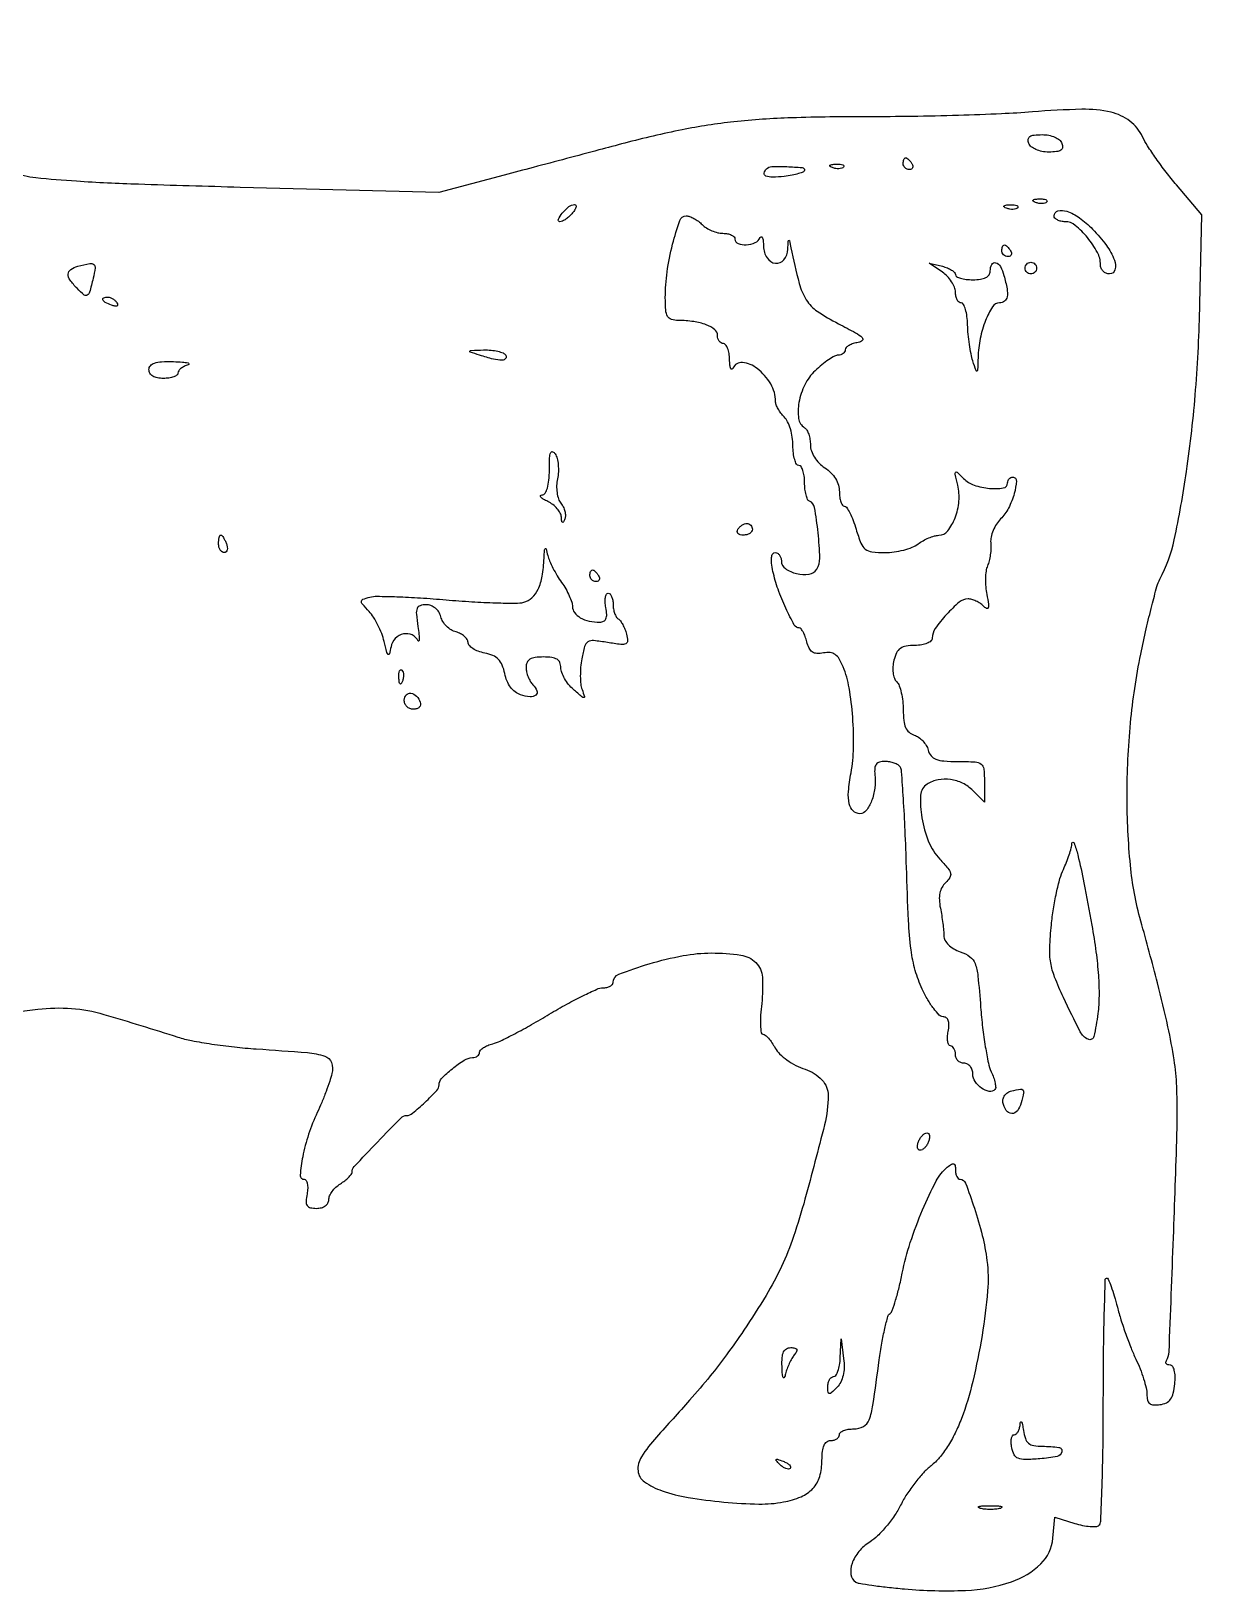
# Model space of a CAD drawing. Extents: x 0 to 414, y 0 to 269.
# Drawn here: x 212.7 to 414.5, y 0.1 to 268.8 of the extents above; entities that cross this region are included whole.
import ezdxf

# ---------------------------------------------------------------- set-up
doc = ezdxf.new("R2010")
doc.units = 0

msp = doc.modelspace()

# ---------------------------------------------------------------- linework, layer by layer
for points in [[(199.25, 98.367599, -0.004297), (213.86366, 100.300064, -0.049203), (219.661926, 100.442456, -0.053369), (225.230299, 99.426826, -0.005513), (238, 95.503675, 0.030053), (240.334033, 94.910167, 0.009932), (243.821875, 94.314847, 0.00985), (247.724258, 93.806671, 0.011023), (251.5, 93.4745, -0.003866), (260.315281, 92.825969, -0.05886), (263.310798, 92.222631, -0.233703), (264.445181, 91.110473, -0.144487), (264.538814, 89.206481, -0.022059), (264.157728, 87.890932, -0.008759), (263.524133, 86.120029, -0.008649), (262.772617, 84.229724, -0.010744), (262.005994, 82.5, 0.030082), (260.517089, 78.756324, 0.031179), (259.508888, 74.905217, 0.028876), (259.074531, 71.730538, 0.437319), (259.750037, 71, -0.262552), (260.08535, 70.81089, -0.087322), (260.296565, 70.265625, -0.060194), (260.35735, 69.457965, -0.035956), (260.244751, 68.5, 0.033077), (260.084128, 67.198068, 0.160567), (260.274161, 66.48884, 0.196814), (260.820066, 66.113821, 0.053367), (261.883423, 66, 0.06489), (262.713714, 66.10821, 0.088901), (263.395233, 66.426172, 0.106124), (263.840522, 66.908515, 0.134304), (264, 67.491526, -0.107418), (264.143819, 68.153239, -0.050645), (264.5875, 68.911816, -0.046919), (265.234913, 69.643741, -0.048682), (266, 70.232073, 0.024062), (266.765751, 70.763133, 0.030857), (267.4125, 71.326008, 0.031897), (267.876851, 71.845763, 0.167898), (268, 72.202163, -0.189967), (268.395172, 73.204732, -0.003482), (272.390046, 77.42571, -0.003355), (276.452544, 81.602249, -0.200766), (277.403198, 82, 0.175783), (278.433053, 82.373605, 0.014831), (280.580224, 84.278501, 0.014278), (282.617208, 86.309357, 0.191892), (283, 87.270043, -0.195684), (283.45149, 88.379489, -0.028237), (285.291339, 90.064061, -0.030535), (287.340331, 91.538827, -0.134859), (288.75, 91.966731, 0.069302), (289.227747, 92.046278, 0.0836), (289.632812, 92.252132, 0.097097), (289.903948, 92.54895, 0.137513), (290, 92.891592, -0.195444), (290.155408, 93.273981, -0.055572), (290.660937, 93.689279, -0.046987), (291.388641, 94.070709, -0.035006), (292.25, 94.355099, 0.050774), (293.540117, 94.826575, 0.00736), (296.042188, 96.086712, 0.008274), (298.963551, 97.6744, 0.006999), (302, 99.446838, -0.009373), (305.000118, 101.179025, -0.012227), (307.810938, 102.64386, -0.009888), (310.19515, 103.755221, -0.102075), (311.25, 103.983331, 0.051023), (311.919602, 104.05829, 0.07052), (312.485937, 104.267748, 0.090111), (312.86691, 104.572556, 0.181006), (313, 104.928151, -0.311434), (313.981186, 106.350638, -0.018167), (319.24219, 108.133957, -0.026283), (325.05357, 109.543359, -0.046377), (329.966084, 110, -0.035681), (335.000677, 109.640262, -0.162766), (337.587919, 108.341081, -0.180839), (338.719884, 105.839415, -0.046058), (338.606954, 101.312882, 0.014667), (338.427916, 99.275762, 0.024715), (338.412632, 97.560659, 0.022335), (338.523479, 96.262328, 0.376678), (338.822285, 96, -0.177708), (339.226919, 95.851497, -0.035163), (339.788475, 95.302832, -0.033267), (340.384359, 94.535366, -0.02558), (340.932212, 93.626663, 0.078598), (341.699713, 92.61343, 0.037399), (342.963929, 91.568131, 0.035482), (344.497173, 90.638198, 0.038891), (346.101192, 89.966604, -0.124255), (348.98973, 88.13133, -0.192047), (350.0674, 85.417936, -0.061524), (349.442039, 80.413098, -0.004992), (346.069579, 67.590489, -0.015088), (344.088753, 61.126178, -0.027237), (342.0247, 55.987943, -0.026439), (339.370858, 51.004118, -0.013315), (335.532602, 45, -0.009071), (332.529758, 40.736052, -0.013432), (329.731786, 37.120232, -0.00995), (326.186944, 32.956889, -0.002766), (320.465674, 26.573611, 0.040727), (317.879301, 23.205679, 0.170986), (317.294649, 20.761398, 0.218393), (318.416615, 18.863737, 0.068793), (321.429121, 17.3356, 0.041606), (325.95715, 16.184664, 0.018453), (332.075741, 15.391929, 0.018174), (338.132085, 15.054861, 0.051219), (342.352689, 15.406386, 0.052923), (345.398944, 16.319386, 0.106885), (347.442851, 17.747613, 0.116735), (348.604828, 19.798325, 0.070893), (349, 22.571429, -0.026452), (349.082779, 24.135028, -0.076807), (349.359375, 25.178571, -0.129181), (349.83311, 25.77733, -0.162536), (350.5, 26, 0.064853), (351.073457, 26.074694, 0.082425), (351.559375, 26.29375, 0.098894), (351.884432, 26.618646, 0.148195), (352, 27, -0.225263), (352.181723, 27.382889, -0.075489), (352.728778, 27.70625, -0.057437), (353.530905, 27.926867, -0.038433), (354.480948, 28, 0.123903), (356.14468, 28.418712, 0.182877), (357.12241, 29.542658, 0.051837), (357.78036, 32.112951, 0.003221), (358.882961, 39.904572, -0.009411), (359.326971, 42.784754, -0.013614), (359.836035, 45.308958, -0.009218), (360.350219, 47.368438, -0.174815), (360.724322, 47.904572, 0.155563), (361.112939, 48.419275, 0.010488), (361.694, 50.18993, 0.014264), (362.292548, 52.373126, 0.010166), (362.84276, 54.84838, -0.029508), (364.225906, 60.102784, -0.021439), (366.352202, 65.764335, -0.019523), (368.693497, 70.722354, -0.099792), (370.597348, 73.080792, -0.026431), (371.324703, 73.622198, -0.229628), (371.713242, 73.675208, -0.28376), (371.941578, 73.405203, -0.037266), (372, 72.622445, 0.047489), (372.05911, 72.001499, 0.067477), (372.235721, 71.476593, 0.08764), (372.495982, 71.122732, 0.19279), (372.802456, 71, -0.311168), (373.734614, 70.357693, -0.011159), (375.265961, 66.053243, -0.019763), (376.628257, 61.314944, -0.027943), (377.433803, 57, -0.054453), (377.537767, 51.774186, -0.017814), (376.579365, 44.117894, -0.018277), (374.997731, 36.181214, -0.031944), (373.035622, 29.772975, -0.024814), (371.936953, 27.249339, -0.027834), (370.63032, 24.945286, -0.030216), (369.219972, 23.018845, -0.053647), (367.810906, 21.649115, 0.041083), (366.48006, 20.418787, 0.020714), (365.004562, 18.670859, 0.020421), (363.620334, 16.727085, 0.028492), (362.55805, 14.87614, -0.033253), (361.489175, 13.054082, -0.024949), (360.087221, 11.197991, -0.025451), (358.585023, 9.577973, -0.05151), (357.222412, 8.5, 0.07748), (355.348046, 6.852671, 0.0897), (354.176454, 4.788306, 0.118964), (353.984613, 2.885228, 0.223849), (354.809036, 1.618022, 0.099109), (355.412147, 1.393758, 0.004479), (357.608693, 1.062968, 0.007352), (360.238758, 0.730319, 0.005184), (363.20369, 0.43062, 0.032872), (373.748367, 0.17063, 0.072119), (381.663916, 1.652421, 0.110225), (386.692614, 4.725937, 0.181611), (388.803801, 9.172057), (389.107601, 12.779775), (392.552948, 11.722368, 0.023929), (393.926497, 11.371741, 0.03171), (395.204065, 11.193416, 0.032917), (396.241754, 11.183581, 0.184312), (396.739882, 11.406548, 0.188325), (397.040437, 12.092229, 0.001544), (397.26635, 18.077062, 0.005237), (397.433659, 24.998679, 0.003313), (397.490735, 33.073301, -0.002512), (397.5346, 41.097072, -0.004188), (397.662057, 47.851925, -0.000706), (397.831869, 53.776634, -0.405037), (398.06095, 53.999234, -0.304073), (398.330392, 53.819212, -0.009614), (398.834103, 52.528872, -0.015665), (399.37282, 50.912022, -0.009851), (399.90524, 48.992671, 0.013702), (400.535139, 46.787981, 0.009134), (401.371401, 44.297588, 0.0092), (402.271815, 41.910008, 0.017763), (403.09429, 40.040977, -0.018633), (403.823756, 38.375452, -0.017745), (404.440198, 36.633149, -0.018013), (404.874148, 35.056315, -0.058199), (405, 33.978755, 0.055699), (405.113864, 32.959785, 0.1701), (405.477878, 32.378579, 0.158488), (406.144763, 32.127622, 0.046693), (407.25, 32.180449, 0.075029), (408.352814, 32.510573, 0.127529), (409.088303, 33.122964, 0.098739), (409.548923, 34.138175, 0.033257), (409.813358, 35.75, 0.02875), (409.864049, 37.06134, 0.05634), (409.727312, 38.095887, 0.084583), (409.43255, 38.769035, 0.252494), (409.004341, 39, -0.072143), (408.610244, 39.05716, -0.147948), (408.351984, 39.227042, -0.188884), (408.267942, 39.479104, -0.126171), (408.359651, 39.77291, 0.129254), (408.82103, 41.283177, 0.000425), (409.579999, 60.957596, 0.002114), (410.176077, 78.755243, 0.016736), (410.141311, 87, 0.02934), (409.699556, 91.570848, 0.014725), (408.635198, 97.275431, 0.010484), (406.827647, 104.829231, 0.003774), (403.950239, 115.5, -0.043534), (402.162379, 125.110779, -0.024235), (401.585037, 137.017485, -0.023427), (402.176844, 149.638884, -0.027383), (403.95069, 161.5, -0.005027), (404.893487, 165.853742, -0.006461), (405.852168, 169.836198, -0.005053), (406.730196, 173.146645, -0.054555), (407.241047, 174.431737, 0.069067), (409.712717, 181.214388, 0.016766), (411.829316, 192.978793, 0.016548), (413.398491, 207.007945, 0.014241), (414.137564, 221.832005), (414.464729, 237.16401), (410.101628, 242.332005, -0.011293), (408.321765, 244.539479, -0.010224), (406.581764, 246.898414, -0.010299), (405.110791, 249.074177, -0.031936), (404.246023, 250.620042, 0.117049), (402.056886, 253.331458, 0.109343), (398.829411, 254.853711, 0.061494), (393.758323, 255.362835, 0.014649), (385.272465, 254.920611, -0.009342), (379.932211, 254.585458, -0.003618), (372.523787, 254.313017, -0.00358), (364.489333, 254.13332, -0.004422), (357, 254.0857, 0.008353), (343.752022, 253.897292, 0.019238), (333.812645, 253.206408, 0.022268), (324.884652, 251.83516, 0.015733), (315, 249.537504, -0.000029), (310.555631, 248.356172, -0.000015), (304.980587, 246.874823, -0.000015), (299.238035, 245.349327, -0.000022), (294.231786, 244.019823), (282.963573, 241.02787), (248.731786, 241.918416, -0.001849), (231.187119, 242.439769, -0.007541), (220.532784, 242.956771, -0.011198), (213.514247, 243.561606, -0.050686), (209.5, 244.415718, -0.013528)], [(198.634553, 40.985897, 0.000006), (197.957728, 44.251866, 0.000006), (197.231236, 47.757057, 0.000008), (196.562722, 50.982062, -0.020743)]]:
    msp.add_lwpolyline(points, format="xyb")
for points in [[(390.361626, 249.5, -0.114244), (390.459619, 248.799087, -0.229272), (390.179303, 248.330758, -0.1203), (389.444283, 248.069724, -0.025455), (388.075604, 248, -0.046801), (386.917043, 248.108683, -0.056163), (385.871332, 248.431331, -0.064982), (385.068388, 248.914022, -0.134131), (384.638374, 249.5, -0.114244), (384.540381, 250.200913, -0.229272), (384.820697, 250.669242, -0.1203), (385.555717, 250.930276, -0.025455), (386.924396, 251, -0.046801), (388.082957, 250.891317, -0.056163), (389.128668, 250.568669, -0.064982), (389.931612, 250.085978, -0.134131)], [(346, 244.859406, -0.303772), (345.817929, 244.587377, -0.024979), (344.971875, 244.286959, -0.026804), (343.841438, 244.013134, -0.016961), (342.5, 243.810207, -0.021604), (340.466395, 243.661453, -0.105742), (339.33879, 243.86767, -0.345829), (339.055408, 244.370383, -0.159532), (339.416667, 245.083333, -0.190239), (340.349126, 245.487958, -0.016859), (342.96194, 245.487209, -0.01402), (345.574646, 245.32491, -0.38807)], [(352.729167, 245.395833, -0.126455), (352.402231, 245.202593, -0.060344), (351.916927, 245.123424, -0.05415), (351.359369, 245.160852, -0.051402), (350.8125, 245.316886, -0.054073), (350.395823, 245.538436, -0.470617), (350.37858, 245.720685, -0.168741), (350.670344, 245.862007, -0.018894), (351.416667, 245.921053, -0.028489), (352.112848, 245.910055, -0.077125), (352.592839, 245.799335, -0.208169), (352.77538, 245.614691, -0.296942)], [(364.5, 246, -0.082592), (364.656512, 245.6179, -0.161196), (364.6254, 245.29375, -0.182303), (364.413961, 245.078288, -0.108972), (364.059017, 245, -0.093332), (363.654762, 245.076123, -0.09642), (363.311086, 245.29375, -0.099167), (363.081062, 245.618444, -0.105053), (363, 246, -0.042167), (363.032345, 246.382849, -0.061769), (363.129539, 246.70625, -0.081139), (363.272352, 246.92554, -0.210953), (363.440983, 247, -0.151918), (363.65171, 246.934461, -0.038439), (363.933975, 246.70625, -0.035638), (364.231006, 246.382774, -0.029505)], [(387.729167, 239.395833, -0.126455), (387.402231, 239.202593, -0.060344), (386.916927, 239.123424, -0.05415), (386.359369, 239.160852, -0.051402), (385.8125, 239.316886, -0.054073), (385.395823, 239.538436, -0.470617), (385.37858, 239.720685, -0.168741), (385.670344, 239.862007, -0.018894), (386.416667, 239.921053, -0.028489), (387.112848, 239.910055, -0.077125), (387.592839, 239.799335, -0.208169), (387.77538, 239.614691, -0.296942)], [(306, 237.5, -0.032938), (305.455969, 236.925974, -0.03496), (304.851433, 236.440625, -0.037351), (304.275728, 236.101826, -0.114813), (303.838129, 236, -0.540293), (303.569435, 236.410045, -0.074413), (304.227454, 237.461482, -0.046591), (305.395627, 238.594069, -0.159648), (306.372445, 238.961963, -0.287778), (306.58714, 238.839935, -0.187914), (306.622923, 238.548202, -0.079352), (306.418062, 238.074036, -0.031643)], [(328.357143, 235.5, 0.058077), (329.083077, 234.925614, 0.038951), (330.025, 234.440625, 0.03907), (331.025728, 234.109518, 0.06043), (331.928571, 234, -0.04631), (332.721412, 233.926409, -0.06626), (333.391518, 233.70625, -0.086348), (333.843755, 233.382008, -0.196601), (334, 233, 0.313354), (334.528152, 232.240009, 0.1038), (335.944716, 232.026947, 0.087698), (337.504137, 232.39622, 0.197458), (338.337719, 233.25, -0.239112), (338.532516, 233.420113, -0.378789), (338.717133, 233.325, -0.068218), (338.858412, 232.734045, -0.017437), (338.921053, 231.75, 0.135083), (339.531833, 229.756047, 0.225296), (340.988638, 228.839, 0.261991), (342.439546, 229.441913, 0.154459), (343.116001, 231.25, -0.001874), (343.193909, 232.658422, -0.274839), (343.282287, 232.788875, -0.481285), (343.383993, 232.738712, -0.002534), (343.648525, 231.5, 0.01139), (345.07019, 225.375994, 0.077252), (346.291578, 222.527605, 0.105273), (348.171475, 220.585241, 0.029427), (351.833276, 218.424306, -0.006536), (354.794944, 216.854592, -0.064551), (355.93231, 216.026434, -0.423207), (355.938154, 215.531652, -0.160747), (355.25, 215.188012, 0.038339), (354.388647, 214.994481, 0.053053), (353.660937, 214.683668, 0.065535), (353.160651, 214.310759, 0.202546), (353, 213.930449, -0.127611), (352.907938, 213.57561, -0.100749), (352.648886, 213.273319, -0.089455), (352.261375, 213.070088, -0.076293), (351.804719, 213, 0.125373), (351.172525, 212.838949, 0.023164), (350.136665, 212.210667, 0.023563), (348.966174, 211.341643, 0.019557), (347.804719, 210.312909, 0.086998), (346.044201, 207.914744, 0.069565), (345.03185, 204.86791, 0.079512), (344.967388, 202.088682, 0.224071), (346, 200.5, -0.126539), (346.384275, 200.100105, -0.046607), (346.70625, 199.380259, -0.042479), (346.926102, 198.491643, -0.039429), (347, 197.555993, 0.082885), (347.175337, 196.505548, 0.058036), (347.694767, 195.421195, 0.054342), (348.494651, 194.414142, 0.052782), (349.5, 193.591957, -0.052292), (350.539031, 192.743923, -0.059029), (351.332342, 191.729859, -0.062688), (351.830323, 190.61692, -0.074014), (352, 189.476947, 0.032256), (352.061276, 188.528101, 0.04969), (352.247253, 187.727603, 0.064027), (352.518409, 187.173999, 0.252006), (352.841712, 187, -0.254661), (353.234857, 186.785876, -0.025433), (353.78821, 185.825, -0.027055), (354.361565, 184.532597, -0.018091), (354.881854, 183, 0.021101), (355.703457, 180.626849, 0.130063), (356.462512, 179.59484, 0.143076), (357.597296, 179.123419, 0.027385), (359.849012, 179, 0.034026), (361.434334, 179.108011, 0.028915), (363.080883, 179.431283, 0.029939), (364.549212, 179.904124, 0.06915), (365.55887, 180.468197, -0.034162), (366.421625, 181.032537, -0.028301), (367.408218, 181.514453, -0.029214), (368.366746, 181.85285, -0.065454), (369.12868, 181.968197, 0.224112), (370.674167, 182.734799, 0.077084), (371.936649, 184.962811, 0.067733), (372.601282, 187.848078, 0.084462), (372.38897, 190.586356, -0.004265), (371.931907, 192.475546, -0.242006), (372.017012, 192.814436, -0.424134), (372.281881, 192.827054, -0.007682), (373.40276, 191.740097, 0.116166), (375.216694, 190.6177, 0.056484), (377.897026, 190.046525, 0.06433), (380.250857, 190.120396, 0.368131), (381, 191, -0.084813), (381.065246, 191.381878, -0.093418), (381.253015, 191.70625, -0.100434), (381.532778, 191.923181, -0.11535), (381.861328, 192, -0.429968), (382.499028, 191.327245, -0.056567), (382.134771, 189.159772, -0.04838), (381.142146, 186.646881, -0.078288), (379.792597, 184.792597, 0.054665), (379.073858, 183.896812, 0.043254), (378.499464, 182.79485, 0.044632), (378.14363, 181.663954, 0.078225), (378.085412, 180.686726, -0.03522), (378.110777, 179.719458, -0.023736), (378.009651, 178.619225, -0.023954), (377.80901, 177.558924, -0.043028), (377.529857, 176.719145, 0.068253), (377.278744, 175.814029, 0.027054), (377.175088, 174.524972, 0.026163), (377.212345, 173.101606, 0.029737), (377.399921, 171.750395, -0.009316), (377.697263, 170.104836, -0.112249), (377.656715, 169.466427, -0.481751), (377.381506, 169.354611, -0.068466), (376.81875, 169.78125, 0.050624), (376.246831, 170.24776, 0.038108), (375.536873, 170.641992, 0.038992), (374.803974, 170.911826, 0.068815), (374.166349, 171, 0.178513), (372.666016, 170.446711, 0.031021), (370.458046, 168.311571, 0.031906), (368.524864, 165.903067, 0.154099), (368.001221, 164.25, -0.210421), (367.783715, 163.757354, -0.086043), (367.153913, 163.354935, -0.062201), (366.198135, 163.087666, -0.037124), (365.019052, 163, 0.039535), (363.486381, 162.878621, 0.11526), (362.509959, 162.480031, 0.12595), (361.861323, 161.714834, 0.05171), (361.392268, 160.426784, 0.045352), (361.222576, 159.342646, 0.048508), (361.257245, 158.270384, 0.053622), (361.479199, 157.349052, 0.110915), (361.873216, 156.726784, -0.108937), (362.307998, 156.046039, -0.030888), (362.669007, 154.834538, -0.029551), (362.917021, 153.378948, -0.027427), (363, 151.867388, 0.026221), (363.09588, 150.040332, 0.076859), (363.416943, 148.824992, 0.112246), (364.001544, 148.031973, 0.101511), (364.892029, 147.534269, -0.075186), (365.653987, 147.159203, -0.052611), (366.379366, 146.532389, -0.052369), (366.961687, 145.763826, -0.072118), (367.29841, 144.966881, 0.105326), (367.792357, 143.983927, 0.132696), (368.611319, 143.385037, 0.075292), (369.988773, 143.080971, 0.016741), (372.40638, 143, -0.011466), (375.39833, 142.931379, -0.152472), (376.421884, 142.559518, -0.20866), (376.892652, 141.71451, -0.024223), (377, 139.5), (377, 136), (375, 138, 0.083188), (373.244332, 139.25181, 0.079265), (371.147119, 139.88957, 0.08125), (369.002561, 139.835667, 0.094588), (367.108293, 139.08809, 0.243203), (365.990232, 137.176148, 0.055116), (366.215577, 133.30269, 0.053644), (367.385835, 129.161625, 0.094065), (369.301573, 126.173991, -0.015173), (370.701528, 124.601487, -0.113407), (371.152099, 123.717149, -0.204124), (371.034826, 122.977977, -0.067905), (370.317164, 122.118394, 0.081915), (369.688581, 121.32138, 0.074632), (369.324058, 120.339091, 0.063256), (369.228848, 119.151687, 0.037784), (369.401321, 117.743394, -0.009849), (369.630541, 116.467063, -0.00829), (369.824138, 115.107264, -0.008384), (369.959473, 113.859912, -0.022831), (370, 112.972825, 0.125986), (370.200964, 112.187923, 0.074528), (370.789597, 111.413751, 0.062693), (371.698621, 110.727417, 0.046548), (372.844302, 110.204121, -0.073249), (374.507065, 109.334945, -0.148983), (375.387591, 108.169679, -0.063124), (375.869075, 106.068229, -0.005609), (376.34697, 100.647494, 0.010133), (376.684142, 97.181709, 0.01124), (377.152624, 93.850675, 0.010656), (377.675468, 91.033656, 0.055733), (378.165108, 89.536972, -0.023005), (378.571428, 88.524167, -0.032389), (378.83165, 87.586718, -0.03372), (378.937709, 86.8264, -0.21748), (378.805569, 86.472235, -0.245809), (377.813407, 86.161692, -0.107118), (376.499901, 86.704912, -0.093319), (375.390737, 87.828071, -0.149353), (375, 89.106989, 0.077727), (374.886898, 89.830154, 0.090193), (374.559375, 90.443928, 0.100779), (374.072062, 90.854248, 0.125389), (373.5, 91, -0.099038), (372.927543, 91.114514, -0.097945), (372.440625, 91.440625, -0.097945), (372.114514, 91.927543, -0.099038), (372, 92.5, 0.055475), (371.936141, 93.073793, 0.075034), (371.746985, 93.559375, 0.094439), (371.46729, 93.885065, 0.169832), (371.138672, 94, -0.285831), (370.843992, 94.183445, -0.076393), (370.670744, 94.734375, -0.053628), (370.634359, 95.541823, -0.031701), (370.755249, 96.5, 0.035002), (370.887805, 97.609526, 0.097436), (370.774681, 98.382452, 0.158305), (370.425693, 98.838118, 0.149045), (369.866577, 99.015549, -0.200287), (369.204507, 99.300729, -0.030485), (368.249103, 100.417276, -0.030125), (367.22958, 101.95122, -0.02195), (366.279305, 103.765549, -0.041468), (365.08018, 106.993382, -0.036073), (364.360917, 110.52905, -0.020505), (363.914783, 115.610369, -0.004001), (363.560356, 124.79525, 0.00321), (363.326705, 131.109469, 0.0049), (363.035132, 136.584227, 0.001887), (362.721639, 141.271536, 0.121345), (362.472034, 142.04525, 0.118243), (362.102924, 142.411735, 0.048748), (361.464112, 142.719542, 0.044619), (360.683053, 142.929346, 0.043337), (359.869417, 143, 0.064624), (358.927359, 142.87773, 0.164044), (358.358868, 142.502563, 0.146787), (358.096155, 141.826806, 0.048412), (358.114953, 140.75, -0.058952), (358.106663, 138.422446, -0.060864), (357.552821, 136.187417, -0.072415), (356.633317, 134.539944, -0.233393), (355.539601, 134, -0.193165), (354.373023, 134.468153, -0.149336), (353.696922, 135.673876, -0.076382), (353.564798, 137.798609, -0.022629), (354.006439, 141.035212, 0.040651), (354.438766, 145.36117, 0.023142), (354.291893, 150.619316, 0.023057), (353.679885, 155.681856, 0.055385), (352.647896, 159.310732, 0.03653), (351.971737, 160.672897, 0.10714), (351.263722, 161.43711, 0.13133), (350.394801, 161.75323, 0.068408), (349.234969, 161.696531, -0.05592), (348.105102, 161.613077, -0.140442), (347.32752, 161.868219, -0.134037), (346.780871, 162.506528, -0.048991), (346.376561, 163.635798, 0.026396), (346.097759, 164.541306, 0.037818), (345.749989, 165.305516, 0.042253), (345.387721, 165.849959, 0.22867), (345.076804, 166, -0.275563), (344.224986, 166.508036, -0.015267), (342.779168, 169.39203, -0.02304), (341.435299, 172.679076, -0.031467), (340.554029, 175.754007, -0.02217), (340.310684, 177.155902, -0.060066), (340.303077, 178.163349, -0.110593), (340.513781, 178.773066, -0.260081), (340.920545, 179, -0.136087), (341.332184, 178.885848, -0.100313), (341.68291, 178.564972, -0.086587), (341.918983, 178.08501, -0.071212), (342, 177.519052, 0.247679), (342.684118, 176.222713, 0.09354), (344.620258, 175.374087, 0.09053), (346.782733, 175.274578, 0.221352), (348.092603, 176.114653, 0.149716), (348.621387, 178.043083, 0.01895), (348.326963, 182.398637, 0.015406), (347.729982, 186.754624, 0.263679), (346.852968, 187.833333, -0.197553), (346.523137, 188.148474, -0.040378), (346.250559, 188.925521, -0.036856), (346.062434, 189.942113, -0.027334), (346, 191.083333, 0.032551), (345.927186, 192.200605, 0.050076), (345.70625, 193.143229, 0.064635), (345.38403, 193.794591, 0.250638), (345, 194, -0.274741), (344.614514, 194.229111, -0.053677), (344.29375, 195.007143, -0.043384), (344.072568, 196.114867, -0.027599), (344, 197.428571, 0.038834), (343.889337, 198.851266, 0.035061), (343.559375, 200.290625, 0.036842), (343.076113, 201.539954, 0.085875), (342.5, 202.357143, -0.034841), (341.925983, 203.01726, -0.033457), (341.440625, 203.759364, -0.0353), (341.10374, 204.471727, -0.09306), (341, 205.024279, 0.1349), (340.17224, 208.036493, 0.093222), (337.822116, 210.703784, 0.139667), (335.294674, 211.728201, 0.335504), (333.662281, 210.75, -0.239112), (333.467484, 210.579887, -0.378789), (333.282867, 210.675, -0.068218), (333.141588, 211.265955, -0.017437), (333.078947, 212.25, 0.034507), (332.975732, 213.303244, 0.051851), (332.729441, 214.192187, 0.066645), (332.389371, 214.80448, 0.236972), (332, 215, -0.137184), (331.618661, 215.106634, -0.100221), (331.29375, 215.406365, -0.086212), (331.07502, 215.854683, -0.070596), (331, 216.383369, 0.229016), (330.515334, 217.386022, 0.075696), (329.056668, 218.219569, 0.056035), (326.885886, 218.787993, 0.034534), (324.25, 218.986345, -0.070609), (323.052542, 219.163716, -0.193253), (322.394229, 219.685092, -0.112876), (322.076181, 220.734178, -0.017391), (322, 222.92371, -0.035222), (322.312777, 227.358297, -0.0274), (323.252756, 232.102058, -0.020243), (324.479729, 236.200482, -0.32017), (325.60032, 237, -0.088508), (326.188107, 236.895131, -0.036315), (326.928576, 236.559375, -0.034489), (327.690404, 236.074012, -0.037315)], [(382.729167, 238.395833, -0.126455), (382.402231, 238.202593, -0.060344), (381.916927, 238.123424, -0.05415), (381.359369, 238.160852, -0.051402), (380.8125, 238.316886, -0.054073), (380.395823, 238.538436, -0.470617), (380.37858, 238.720685, -0.168741), (380.670344, 238.862007, -0.018894), (381.416667, 238.921053, -0.028489), (382.112848, 238.910055, -0.077125), (382.592839, 238.799335, -0.208169), (382.77538, 238.614691, -0.296942)], [(395.636766, 234.718249, -0.033769), (398.015488, 231.92298, -0.068774), (399.395637, 229.397943, -0.151775), (399.498505, 227.73102, -0.34565), (398.567388, 227, -0.100878), (397.969254, 227.121918, -0.098359), (397.46042, 227.468716, -0.097501), (397.119554, 227.986633, -0.097228), (397, 228.59563, 0.124646), (396.463313, 230.715023, 0.047663), (394.754542, 233.260062, 0.0471), (392.662177, 235.372322, 0.175777), (390.931906, 236, -0.049789), (390.19263, 236.073799, -0.069777), (389.567497, 236.29375, -0.089934), (389.146842, 236.618227, -0.185685), (389, 237, -0.340948), (389.659093, 237.8542, -0.147963), (391.183762, 237.797225, -0.073438), (393.388705, 236.655586, -0.04349)], [(381.5, 231, -0.082592), (381.656512, 230.6179, -0.161196), (381.6254, 230.29375, -0.182303), (381.413961, 230.078288, -0.108972), (381.059017, 230, -0.093332), (380.654762, 230.076123, -0.09642), (380.311086, 230.29375, -0.099167), (380.081062, 230.618444, -0.105053), (380, 231, -0.042167), (380.032345, 231.382849, -0.061769), (380.129539, 231.70625, -0.081139), (380.272352, 231.92554, -0.210953), (380.440983, 232, -0.151918), (380.65171, 231.934461, -0.038439), (380.933975, 231.70625, -0.035638), (381.231006, 231.382774, -0.029505)], [(223.378376, 226.25, -0.007066), (222.766353, 223.848949, -0.189227), (222.381061, 223.329019, -0.32857), (221.864094, 223.36833, -0.018649), (220.619048, 224.52381, -0.038722), (219.404454, 225.942652, -0.167839), (219.083759, 226.986723, -0.243489), (219.521101, 227.764477, -0.081493), (220.75, 228.310674, -0.013607), (222.818993, 228.791623, -0.219974), (223.497921, 228.631321, -0.271719), (223.732073, 228.036908, -0.020022)], [(372, 226.883369, 0.273371), (372.201169, 226.542925, 0.05431), (372.88125, 226.25949, 0.043758), (373.850524, 226.064116, 0.027867), (375, 226, 0.033607), (376.322075, 226.088963, 0.082504), (377.25, 226.375, 0.12651), (377.797909, 226.851045, 0.152103), (378, 227.5, -0.113916), (378.266242, 228.653425, -0.371731), (378.931073, 228.938661, -0.192044), (379.760403, 228.259763, -0.060952), (380.369714, 226.75, -0.0197), (380.890953, 224.445521, -0.086249), (380.906224, 223.054344, -0.187888), (380.461052, 222.298964, -0.168264), (379.597825, 222, 0.25682), (378.387014, 221.334162, 0.04765), (377.194283, 218.986216, 0.04418), (376.279905, 215.882333, 0.041536), (375.90032, 212.600777, -0.001748), (375.824882, 210.484501, -0.240278), (375.704348, 210.269391, -0.494718), (375.547833, 210.323069, -0.002911), (375, 212, -0.028955), (374.685328, 213.221941, -0.012771), (374.405267, 214.867188, -0.012591), (374.196339, 216.631243, -0.016534), (374.09968, 218.25, 0.025163), (373.988975, 219.686955, 0.039532), (373.735531, 220.898438, 0.046747), (373.392961, 221.759427, 0.281796), (373, 222, -0.181311), (372.618306, 222.143115, -0.091267), (372.29375, 222.551671, -0.07121), (372.073888, 223.159437, -0.051277), (372, 223.878028, 0.096719), (371.837565, 224.709894, 0.048785), (371.339063, 225.660063, 0.045918), (370.610757, 226.574761, 0.05079), (369.75, 227.307299), (367.5, 228.858541), (369.75, 228.312639, -0.03489), (370.611379, 228.038826, -0.047133), (371.339063, 227.667606, -0.055923), (371.844542, 227.260803, -0.197877)], [(386, 228, -0.099038), (385.923658, 227.618362, -0.097945), (385.70625, 227.29375, -0.097945), (385.381638, 227.076342, -0.099038), (385, 227, -0.099038), (384.618362, 227.076342, -0.097945), (384.29375, 227.29375, -0.097945), (384.076342, 227.618362, -0.099038), (384, 228, -0.099038), (384.076342, 228.381638, -0.097945), (384.29375, 228.70625, -0.097945), (384.618362, 228.923658, -0.099038), (385, 229, -0.099038), (385.381638, 228.923658, -0.097945), (385.70625, 228.70625, -0.097945), (385.923658, 228.381638, -0.099038)], [(227.492921, 222.011454, -0.1144), (227.606889, 221.674071, -0.32948), (227.487528, 221.474315, -0.155351), (227.131719, 221.443138, -0.036408), (226.551938, 221.618443, -0.029964), (225.48003, 222.105273, -0.168622), (225.057392, 222.558518, -0.444011), (225.201747, 222.882327, -0.079093), (225.940983, 223, -0.088797), (226.34605, 222.927491, -0.053277), (226.78502, 222.709615, -0.051183), (227.189428, 222.389589, -0.061454)], [(294.5, 213, -0.317852), (294.464375, 212.425516, -0.227128), (293.863077, 212.137516, -0.061892), (292.364192, 212.323766, -0.015672), (290, 213, -0.003427), (288.357047, 213.538607, -0.514827), (288.307417, 213.70119, -0.222947), (288.547232, 213.825273, -0.001883), (290.690983, 213.90032, -0.029568), (291.957876, 213.864976, -0.03629), (293.126162, 213.676969, -0.039338), (294.052449, 213.379498, -0.158264)], [(239.75, 211.310674, 0.046657), (239.080469, 211.067143, 0.05682), (238.514062, 210.715479, 0.067019), (238.127374, 210.31495, 0.159836), (238, 209.926676, -0.238509), (237.82028, 209.571352, -0.069935), (237.265625, 209.272211, -0.053548), (236.457516, 209.067608, -0.03526), (235.5, 209, -0.04716), (234.456621, 209.09863, -0.088208), (233.666667, 209.4, -0.118484), (233.177821, 209.88002, -0.140575), (233, 210.5, -0.180497), (233.257926, 211.191212, -0.136255), (233.939, 211.642959, -0.068224), (235.188408, 211.86848, -0.017409), (237.25, 211.883999, -0.010557), (238.780863, 211.809845, -0.038999), (239.7375, 211.667734, -0.33877), (239.883863, 211.491151, -0.352052)], [(303.409774, 191.709041, 0.044699), (303.26976, 190.526494, 0.042278), (303.337657, 189.315134, 0.045153), (303.589569, 188.242828, 0.093203), (304.006089, 187.492663, -0.059467), (304.420223, 186.852112, -0.053447), (304.690122, 186.108897, -0.05674), (304.784128, 185.379597, -0.099522), (304.673488, 184.783622, -0.025058), (304.43157, 184.258975, -0.415143), (304.265081, 184.207172, -0.248398), (304.135398, 184.397331, -0.01555), (304.078947, 185.097186, 0.112156), (303.885741, 185.787852, 0.054768), (303.362253, 186.543956, 0.050361), (302.616494, 187.245927, 0.051333), (301.75, 187.779505, -0.021865), (300.961732, 188.203097, -0.080032), (300.528125, 188.565762, -0.337536), (300.513409, 188.79728, -0.236551), (300.75, 188.93232, 0.239002), (301.278568, 189.237274, 0.073439), (301.675548, 190.099031, 0.048801), (301.930679, 191.443394, 0.021608), (302.015313, 193.25, -0.009793), (302.062592, 195.288541, -0.076506), (302.246488, 196.217232, -0.425654), (302.573494, 196.362381, -0.152061), (303.013538, 196, -0.085092), (303.349649, 195.227311, -0.037128), (303.535384, 194.120781, -0.035359), (303.561767, 192.887737, -0.039494)], [(337, 183, -0.153634), (336.879982, 182.618621, -0.097988), (336.542039, 182.29375, -0.080552), (336.037096, 182.074545, -0.062283), (335.440983, 182, -0.066118), (334.889346, 182.073267, -0.138808), (334.521475, 182.29375, -0.191142), (334.392057, 182.620352, -0.139169), (334.5, 183, -0.06081), (334.806203, 183.382515, -0.051032), (335.2129, 183.70625, -0.053229), (335.653442, 183.926698, -0.089642), (336.059017, 184, -0.105429), (336.418051, 183.923444, -0.099231), (336.723586, 183.70625, -0.096318), (336.928382, 183.381732, -0.092995)], [(246.361626, 180.5, -0.055937), (246.511135, 179.925634, -0.100118), (246.483616, 179.440625, -0.147206), (246.289193, 179.122486, -0.184534), (245.968615, 179, -0.152681), (245.599211, 179.115494, -0.098158), (245.284531, 179.440625, -0.08088), (245.07223, 179.926468, -0.062722), (245, 180.5, -0.024748), (245.028469, 181.074824, -0.039339), (245.115447, 181.559375, -0.046727), (245.241071, 181.903916, -0.289661), (245.393011, 182, -0.222225), (245.579329, 181.912889, -0.030693), (245.839659, 181.559375, -0.030395), (246.112506, 181.074558, -0.02136)], [(304.116762, 173.84563, -0.023732), (304.837562, 172.720112, -0.023884), (305.446799, 171.533692, -0.024535), (305.875775, 170.452078, -0.082315), (306, 169.702618, 0.16342), (306.354036, 168.648333, 0.100547), (307.34586, 167.774173, 0.078053), (308.857635, 167.194385, 0.052655), (310.698365, 167, 0.114843), (311.366505, 167.155513, 0.180282), (311.766711, 167.579377, 0.114047), (311.898017, 168.331433, 0.033669), (311.755249, 169.5, -0.031701), (311.634359, 170.458177, -0.053628), (311.670744, 171.265625, -0.076393), (311.843992, 171.816555, -0.285831), (312.138672, 172, -0.209954), (312.468017, 171.855328, -0.081518), (312.746985, 171.429836, -0.062076), (312.93681, 170.802108, -0.042442), (313, 170.059017, 0.041463), (313.065028, 169.276201, 0.043629), (313.258292, 168.528564, 0.047787), (313.541607, 167.919938, 0.122114), (313.879293, 167.574601, -0.098738), (314.254889, 167.224408, -0.031856), (314.660919, 166.576571, -0.030353), (315.031323, 165.78046, -0.029762), (315.305395, 164.940171, -0.051671), (315.485293, 163.769891, -0.30972), (315.179168, 163.272177, -0.137303), (314.349916, 163.15043, -0.010061), (312.049956, 163.49156, 0.016773), (309.647678, 163.814977, 0.166701), (308.672027, 163.586448, 0.186393), (308.097951, 162.818281, 0.021951), (307.603726, 160.701215, 0.025733), (307.407929, 159.248708, 0.022788), (307.35151, 157.723354, 0.023439), (307.428082, 156.344265, 0.062217), (307.649436, 155.384243, -0.008583), (308.069742, 154.171891, -0.514704), (307.952464, 154.012429, -0.175583), (307.63567, 154.132265, -0.002824), (306.169565, 155.404988, -0.042781), (305.339404, 156.270193, -0.0387), (304.63731, 157.292357, -0.04087), (304.15394, 158.311675, -0.090523), (304, 159.154988, 0.097763), (303.827968, 160.026425, 0.158714), (303.343499, 160.596249, 0.106984), (302.454548, 160.908926, 0.031276), (301, 161, 0.031489), (299.560241, 160.909237, 0.103999), (298.666667, 160.6, 0.155851), (298.175867, 160.04172, 0.103353), (298, 159.2, 0.055717), (298.086731, 158.424102, 0.038763), (298.347604, 157.581146, 0.039126), (298.730051, 156.801055, 0.062923), (299.183333, 156.216667, -0.099103), (299.872211, 155.182978, -0.332494), (299.681686, 154.442124, -0.196731), (298.68907, 154.147437, -0.051902), (297.034275, 154.489122, -0.088958), (296.121476, 154.969896, -0.067326), (295.328337, 155.781135, -0.060835), (294.712615, 156.861154, -0.049849), (294.323498, 158.132511, 0.04597), (293.886093, 159.602189, 0.09832), (293.242763, 160.590234, 0.100649), (292.281629, 161.243565, 0.049788), (290.864583, 161.677083, -0.039886), (289.768148, 161.988959, -0.053037), (288.841471, 162.451352, -0.064295), (288.204668, 162.984704, -0.188476), (288, 163.508369, 0.143911), (287.846706, 164.029938, 0.07115), (287.3907, 164.556427, 0.06147), (286.719104, 165.00821, 0.053452), (285.925787, 165.309156, -0.076712), (285.092123, 165.670405, -0.055901), (284.301539, 166.301539, -0.055901), (283.670405, 167.092123, -0.076712), (283.309156, 167.925787, 0.076511), (282.949413, 168.756885, 0.081231), (282.362088, 169.422045, 0.08365), (281.609813, 169.851218, 0.088111), (280.772078, 170, 0.077609), (279.732365, 169.83764, 0.228857), (279.221729, 169.352519, 0.114531), (279.090986, 168.375177, 0.014505), (279.356061, 166.25, -0.008452), (279.54309, 164.885246, -0.027034), (279.602963, 163.96875, -0.179571), (279.517691, 163.730851, -0.555132), (279.384018, 163.75, 0.180704), (278.367393, 164.793163, 0.164453), (276.869092, 164.965842, 0.148688), (275.461434, 164.184988, 0.14738), (274.720788, 162.75, -0.013194), (274.457384, 161.515434, -0.546876), (274.242846, 161.441153, -0.164115), (274.007725, 161.801671, -0.004331), (273.540088, 163.680742, 0.033889), (273.114356, 165.042523, 0.024049), (272.463268, 166.505031, 0.024395), (271.702462, 167.847116, 0.046416), (270.9449, 168.828768, -0.009497), (269.793967, 170.11218, -0.191837), (269.626018, 170.597801, -0.304032), (269.87909, 170.940268, -0.022081), (271.059147, 171.305216, -0.067196), (272.339736, 171.461691, -0.005471), (275.726181, 171.38194, -0.007276), (279.778613, 171.183053, -0.005532), (284.212765, 170.851406, 0.005967), (288.663059, 170.522439, 0.007652), (292.765088, 170.331353, 0.006066), (296.194835, 170.265789, 0.063306), (297.590175, 170.433276, 0.127769), (299.018308, 171.213589, 0.095793), (300.071903, 172.672155, 0.067066), (300.76211, 174.898395, 0.02873), (301.102347, 178, -0.003338), (301.186642, 179.4395, -0.21186), (301.301401, 179.658479, -0.537082), (301.439426, 179.613472, -0.006127), (301.732764, 178.5, 0.040579), (302.055138, 177.547817, 0.016452), (302.639627, 176.307779, 0.016151), (303.35902, 175.008486, 0.019777)], [(310.5, 175, -0.082592), (310.656512, 174.6179, -0.161196), (310.6254, 174.29375, -0.182303), (310.413961, 174.078288, -0.108972), (310.059017, 174, -0.093332), (309.654762, 174.076123, -0.09642), (309.311086, 174.29375, -0.099167), (309.081062, 174.618444, -0.105053), (309, 175, -0.042167), (309.032345, 175.382849, -0.061769), (309.129539, 175.70625, -0.081139), (309.272352, 175.92554, -0.210953), (309.440983, 176, -0.151918), (309.65171, 175.934461, -0.038439), (309.933975, 175.70625, -0.035638), (310.231006, 175.382774, -0.029505)], [(276.683114, 156.8125, -0.054073), (276.461564, 156.395823, -0.470617), (276.279315, 156.37858, -0.168741), (276.137993, 156.670344, -0.018894), (276.078947, 157.416667, -0.028489), (276.089945, 158.112848, -0.077125), (276.200665, 158.592839, -0.208169), (276.385309, 158.77538, -0.296942), (276.604167, 158.729167, -0.126455), (276.797407, 158.402231, -0.060344), (276.876576, 157.916927, -0.05415), (276.839148, 157.359369, -0.051402)], [(279.770833, 153.1875, -0.134046), (279.795817, 152.735738, -0.144529), (279.585286, 152.348828, -0.119977), (279.158616, 152.089234, -0.077096), (278.583333, 152, -0.099038), (277.979073, 152.120875, -0.097945), (277.465104, 152.465104, -0.097945), (277.120875, 152.979073, -0.099038), (277, 153.583333, -0.190724), (277.346973, 154.459866, -0.244413), (278.153639, 154.742973, -0.165501), (279.122932, 154.250696, -0.113253)], [(395.500193, 114.800977, -0.010937), (396.224988, 110.190688, -0.016339), (396.637839, 106.132655, -0.018763), (396.748396, 102.589349, -0.0295), (396.549695, 99.551446, -0.02563), (395.850272, 95.608195, -0.477781), (394.858347, 95.125891, -0.166808), (393.514078, 96.427906, -0.007392), (390.615904, 102.336697, -0.01673), (389.103095, 105.838761, -0.052324), (388.420202, 108.308586, -0.05109), (388.256573, 110.89785, -0.015403), (388.531883, 114.836697, -0.01449), (388.892017, 117.600736, -0.013645), (389.417444, 120.395598, -0.013749), (390.018542, 122.845399, -0.045167), (390.602193, 124.403638, 0.016726), (391.143892, 125.63244, 0.015603), (391.615887, 126.923264, 0.015801), (391.962866, 128.095643, 0.04997), (392.090188, 128.903638, -0.803151), (392.435687, 128.959763, -0.035333), (393.095689, 126.88424, -0.011436), (394.134117, 122.114659, -0.003423)], [(383.333012, 84.165438, -0.098542), (382.673936, 82.808775, -0.241692), (381.702589, 82.34216, -0.243615), (380.76358, 82.860499, -0.099542), (380.192914, 84.248548, -0.111813), (380.21274, 84.886476, -0.098774), (380.502935, 85.486184, -0.092486), (381.021784, 85.958764, -0.084285), (381.692914, 86.231613, -0.012466), (383.237903, 86.533618, -0.273522), (383.650807, 86.375425, -0.226605), (383.756958, 85.912179, -0.008838)], [(367.361626, 77.5, -0.046632), (367.077603, 76.926166, -0.052856), (366.702003, 76.440625, -0.060245), (366.296202, 76.108138, -0.142471), (365.924396, 76, -0.209945), (365.644659, 76.122874, -0.13955), (365.484956, 76.440625, -0.08982), (365.480468, 76.92532, -0.049166), (365.638374, 77.5, -0.046632), (365.922397, 78.073834, -0.052856), (366.297997, 78.559375, -0.060245), (366.703798, 78.891862, -0.142471), (367.075604, 79, -0.209945), (367.355341, 78.877126, -0.13955), (367.515044, 78.559375, -0.08982), (367.519532, 78.07468, -0.049166)], [(351.573834, 35.145262, -0.009505), (350.608921, 34.216353, -0.212198), (350.25, 34.093739, -0.364581), (350.040947, 34.303974, -0.020845), (350, 35.285714, -0.056395), (350.074196, 35.941439, -0.075828), (350.29375, 36.496429, -0.095027), (350.618503, 36.868528, -0.167478), (351, 37, 0.257937), (351.396053, 37.218875, 0.054609), (351.753261, 37.954687, 0.044415), (352.02599, 39.00494, 0.029032), (352.160037, 40.25), (352.320074, 43.5), (352.733871, 40.109548, -0.035778), (352.811815, 38.549488, -0.052035), (352.639384, 37.183648, -0.059959), (352.223129, 36.040945, -0.079238)], [(344.230053, 40.75, 0.041419), (343.805673, 40.128547, 0.020582), (343.368915, 39.279688, 0.020275), (342.985953, 38.357218, 0.027989), (342.72361, 37.5, -0.039952), (342.503263, 36.83705, -0.643932), (342.327335, 36.832501, -0.096378), (342.188546, 37.353607, -0.008114), (342.116001, 38.75, -0.026449), (342.142654, 40.298764, -0.091239), (342.39204, 41.267087, -0.154651), (342.880945, 41.801548, -0.131504), (343.622445, 42, -0.042769), (344.342306, 41.938311, -0.241372), (344.640982, 41.713764, -0.244599), (344.630842, 41.342777, -0.043736)], [(387.007405, 25, -0.032364), (389.815291, 24.818059, -0.435743), (390.350741, 24.067265, -0.302731), (389.52977, 23.254262, -0.028316), (386.566049, 22.848741, -0.013961), (384.017025, 22.717488, -0.099386), (382.805442, 22.931202, -0.181966), (382.125242, 23.543254, -0.072428), (381.707785, 24.748291, -0.035329), (381.60527, 25.611144, -0.059245), (381.656801, 26.33856, -0.085814), (381.842054, 26.830305, -0.265835), (382.138672, 27, 0.184658), (382.479211, 27.130206, 0.079278), (382.790998, 27.514063, 0.063137), (383.028959, 28.080309, 0.046613), (383.149832, 28.75, -0.06726), (383.24301, 29.167211, -0.638214), (383.378024, 29.178125, -0.080076), (383.545431, 28.727302, -0.01135), (383.716254, 27.75, 0.042823), (384.059524, 26.322176, 0.13919), (384.602449, 25.525398, 0.135295), (385.493249, 25.119978, 0.039557)], [(343.526461, 21.193128, -0.20742), (343.220211, 21.072099, -0.082976), (342.768815, 21.162781, -0.063152), (342.246577, 21.441312, -0.043285), (341.733333, 21.875912, -0.011214), (341.106486, 22.536448, -0.400052), (341.111181, 22.729672, -0.286372), (341.336218, 22.78179, -0.008399), (342.293128, 22.435707, -0.036269), (342.940734, 22.133723, -0.070189), (343.395085, 21.789051, -0.120343), (343.59249, 21.461316, -0.278911)], [(379.75, 14.310674, -0.039571), (378.952734, 14.168469, -0.024357), (378, 14.122029, -0.024357), (377.047266, 14.168469, -0.039571), (376.25, 14.310674, -0.161593), (375.99086, 14.478988, -0.542911), (376.042188, 14.633659, -0.052887), (376.748017, 14.740287, -0.011065), (378, 14.767997, -0.011065), (379.251983, 14.740287, -0.052887), (379.957812, 14.633659, -0.542911), (380.00914, 14.478988, -0.161593)]]:
    msp.add_lwpolyline(points, format="xyb", close=True)

doc.saveas('drawing.dxf')
